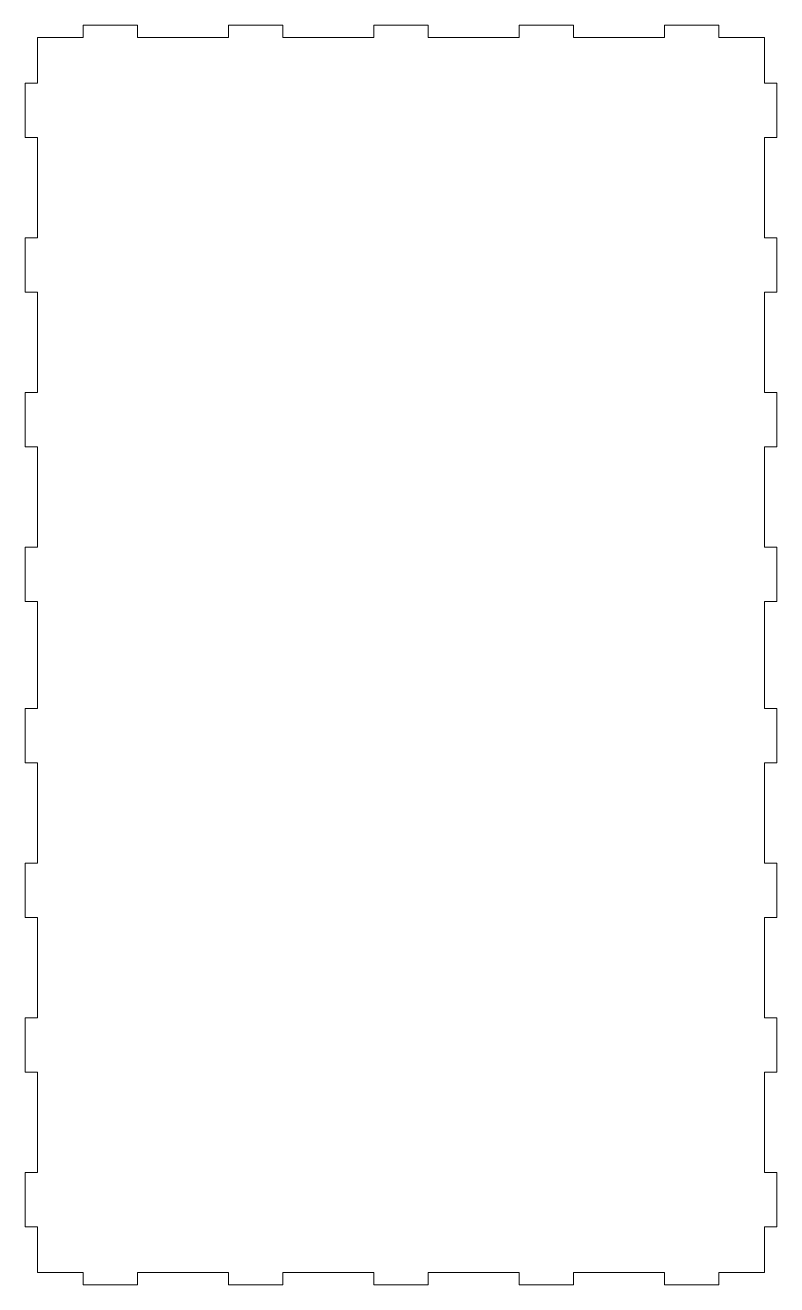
# Model space of a CAD drawing. Header units: inches. Extents: x -5.2 to 5.2, y -8.7 to 8.7.
import ezdxf

# ---------------------------------------------------------------- set-up
doc = ezdxf.new("R2010")
doc.units = ezdxf.units.IN
doc.header["$MEASUREMENT"] = 0

msp = doc.modelspace()

# ---------------------------------------------------------------- linework, layer by layer
at = {"color": 7, "linetype": 'Continuous', "lineweight": 15}
for p, q in [((-4.375, 8.671), (-4.375, 8.5)), ((-3.625, 8.671), (-4.375, 8.671)), ((-3.625, 8.5), (-3.625, 8.671)), ((-2.375, 8.671), (-2.375, 8.5)), ((-1.625, 8.671), (-2.375, 8.671)), ((-1.625, 8.5), (-1.625, 8.671)), ((-0.375, 8.671), (-0.375, 8.5)), ((0.375, 8.671), (-0.375, 8.671)), ((0.375, 8.5), (0.375, 8.671)), ((1.625, 8.671), (1.625, 8.5)), ((2.375, 8.671), (1.625, 8.671)), ((2.375, 8.5), (2.375, 8.671)), ((3.625, 8.671), (3.625, 8.5)), ((4.375, 8.671), (3.625, 8.671)), ((4.375, 8.5), (4.375, 8.671)), ((-5, 8.5), (-5, 7.875)), ((-4.375, 8.5), (-5, 8.5)), ((-2.375, 8.5), (-3.625, 8.5)), ((-0.375, 8.5), (-1.625, 8.5)), ((1.625, 8.5), (0.375, 8.5)), ((3.625, 8.5), (2.375, 8.5)), ((5, 8.5), (4.375, 8.5)), ((5, 7.875), (5, 8.5)), ((-5.171, 7.875), (-5.171, 7.125)), ((-5, 7.875), (-5.171, 7.875)), ((5, 7.875), (5.171, 7.875)), ((5.171, 7.875), (5.171, 7.125)), ((-5.171, 7.125), (-5, 7.125)), ((-5, 7.125), (-5, 5.745)), ((5.171, 7.125), (5, 7.125)), ((5, 5.745), (5, 7.125)), ((-5.171, 5.745), (-5.171, 4.995)), ((-5, 5.745), (-5.171, 5.745)), ((5, 5.745), (5.171, 5.745)), ((5.171, 5.745), (5.171, 4.995)), ((-5.171, 4.995), (-5, 4.995)), ((-5, 4.995), (-5, 3.615)), ((5.171, 4.995), (5, 4.995)), ((5, 3.615), (5, 4.995)), ((-5.171, 3.615), (-5.171, 2.865)), ((-5, 3.615), (-5.171, 3.615)), ((5, 3.615), (5.171, 3.615)), ((5.171, 3.615), (5.171, 2.865)), ((-5.171, 2.865), (-5, 2.865)), ((-5, 2.865), (-5, 1.485)), ((5.171, 2.865), (5, 2.865)), ((5, 1.485), (5, 2.865)), ((-5.171, 1.485), (-5.171, 0.735)), ((-5, 1.485), (-5.171, 1.485)), ((5, 1.485), (5.171, 1.485)), ((5.171, 1.485), (5.171, 0.735)), ((-5.171, 0.735), (-5, 0.735)), ((-5, 0.735), (-5, -0.735)), ((5.171, 0.735), (5, 0.735)), ((5, -0.735), (5, 0.735)), ((-5.171, -1.485), (-5.171, -0.735)), ((-5.171, -0.735), (-5, -0.735)), ((5.171, -0.735), (5, -0.735)), ((5.171, -1.485), (5.171, -0.735)), ((-5, -1.485), (-5.171, -1.485)), ((-5, -1.485), (-5, -2.865)), ((5, -1.485), (5.171, -1.485)), ((5, -2.865), (5, -1.485)), ((-5.171, -3.615), (-5.171, -2.865)), ((-5.171, -2.865), (-5, -2.865)), ((5.171, -2.865), (5, -2.865)), ((5.171, -3.615), (5.171, -2.865)), ((-5, -3.615), (-5.171, -3.615)), ((-5, -3.615), (-5, -4.995)), ((5, -3.615), (5.171, -3.615)), ((5, -4.995), (5, -3.615)), ((-5.171, -5.745), (-5.171, -4.995)), ((-5.171, -4.995), (-5, -4.995)), ((5.171, -4.995), (5, -4.995)), ((5.171, -5.745), (5.171, -4.995)), ((-5, -5.745), (-5.171, -5.745)), ((-5, -5.745), (-5, -7.125)), ((5, -5.745), (5.171, -5.745)), ((5, -7.125), (5, -5.745)), ((-5.171, -7.875), (-5.171, -7.125)), ((-5.171, -7.125), (-5, -7.125)), ((5.171, -7.125), (5, -7.125)), ((5.171, -7.875), (5.171, -7.125)), ((-5, -7.875), (-5.171, -7.875)), ((-5, -7.875), (-5, -8.5)), ((5, -7.875), (5.171, -7.875)), ((5, -8.5), (5, -7.875)), ((-5, -8.5), (-4.375, -8.5)), ((-4.375, -8.671), (-4.375, -8.5)), ((-3.625, -8.671), (-4.375, -8.671)), ((-3.625, -8.5), (-3.625, -8.671)), ((-3.625, -8.5), (-2.375, -8.5)), ((-2.375, -8.671), (-2.375, -8.5)), ((-1.625, -8.671), (-2.375, -8.671)), ((-1.625, -8.5), (-1.625, -8.671)), ((-1.625, -8.5), (-0.375, -8.5)), ((-0.375, -8.671), (-0.375, -8.5)), ((0.375, -8.671), (-0.375, -8.671)), ((0.375, -8.5), (0.375, -8.671)), ((0.375, -8.5), (1.625, -8.5)), ((1.625, -8.671), (1.625, -8.5)), ((2.375, -8.671), (1.625, -8.671)), ((2.375, -8.5), (2.375, -8.671)), ((2.375, -8.5), (3.625, -8.5)), ((3.625, -8.671), (3.625, -8.5)), ((4.375, -8.671), (3.625, -8.671)), ((4.375, -8.5), (4.375, -8.671)), ((4.375, -8.5), (5, -8.5))]:
    msp.add_line(p, q, dxfattribs=at)

doc.saveas('drawing.dxf')
